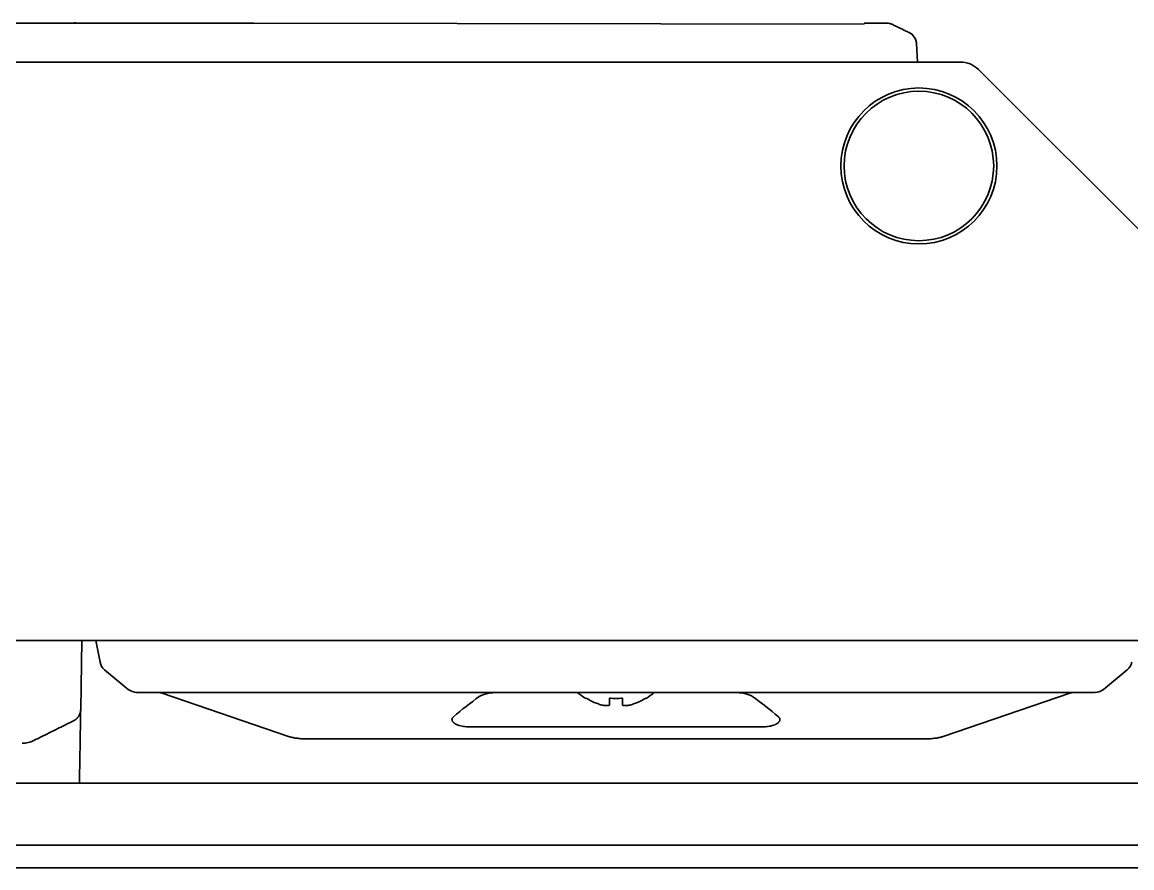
# Model space of a CAD drawing. Extents: x 53 to 4124, y 6244 to 10190.
# Drawn here: x 2324.3 to 2409.6, y 10058.4 to 10123.5 of the extents above; entities that cross this region are included whole.
import ezdxf

# ---------------------------------------------------------------- set-up
doc = ezdxf.new("R2010")
doc.units = 0
doc.header["$LTSCALE"] = 5
doc.layers.add('1', color=7, linetype='CONTINUOUS', true_color=0xffffff)
doc.layers.add('4', color=7, linetype='CONTINUOUS', true_color=0xffffff)

msp = doc.modelspace()

# ---------------------------------------------------------------- linework, layer by layer
at = {"layer": '1', "color": 7, "linetype": 'Continuous', "lineweight": 35}
for p, q in [((2327.543, 10123.393), (2334.864, 10123.393)), ((2328.358, 10123.393), (2328.358, 10123.457)), ((2342.128, 10123.393), (2389.062, 10123.292)), ((2393.087, 10121.806), (2393.161, 10120.393)), ((2267.776, 10120.393), (2396.447, 10120.393)), ((2397.861, 10119.807), (2411.616, 10106.052)), ((2411.861, 10075.893), (2275.982, 10075.893)), ((2328.903, 10075.893), (2328.813, 10070.579)), ((2330.303, 10074.209), (2329.975, 10075.893)), ((2330.648, 10073.628), (2332.476, 10072.122)), ((2407.475, 10072.122), (2409.302, 10073.628)), ((2335.975, 10071.893), (2333.112, 10071.893)), ((2335.019, 10071.853), (2335.081, 10071.826)), ((2335.081, 10071.826), (2344.803, 10068.501)), ((2403.975, 10071.893), (2335.975, 10071.893)), ((2367.675, 10071.415), (2367.675, 10071.448)), ((2372.275, 10071.448), (2372.275, 10071.415)), ((2395.147, 10068.501), (2404.869, 10071.826)), ((2406.839, 10071.893), (2403.975, 10071.893)), ((2404.869, 10071.826), (2404.931, 10071.853)), ((2381.374, 10069.25), (2358.577, 10069.25)), ((2346.147, 10068.315), (2393.803, 10068.315))]:
    msp.add_line(p, q, dxfattribs=at)
for radius in [6, 5.75]:
    msp.add_circle((2393.275, 10112.393), radius, dxfattribs=at)
for centre, radius, start, end in [((2396.447, 10118.393), 2, 45, 90), ((2331.284, 10074.4), 1, 191, 230.5), ((2408.666, 10074.4), 1, 309.5, 349), ((2333.112, 10072.893), 1, 230.5, 270), ((2406.839, 10072.893), 1, 270, 309.5), ((2370.174, 10075.513), 4.8, 228.95229, 238.41865), ((2369.975, 10075.195), 3.78, 262.39595, 269.99653), ((2369.975, 10075.195), 3.78, 270.00345, 277.60407), ((2369.776, 10075.513), 4.8, 301.58373, 311.04753)]:
    msp.add_arc(centre, radius, start, end, dxfattribs=at)
for centre, major_axis, ratio, start_param, end_param in [((2392.088, 10121.753), (-0.999, -0.052), 0.99998, 3.141593, 4.207329), ((2334.782, 10071.393), (0, 0.5), 1, 6.040779, 6.283564), ((2369.975, 10019.033), (0, -56.129), 0.531846, 3.501545, 3.573753), ((2369.975, 10019.033), (0, -56.129), 0.531846, 2.709432, 2.78164), ((2405.169, 10071.393), (0, -0.5), 1, 3.141214, 3.384)]:
    msp.add_ellipse(centre, major_axis=major_axis, ratio=ratio, start_param=start_param, end_param=end_param, dxfattribs=at)
for points, knots in [([(2323.508, 10123.393), (2323.603, 10123.393), (2323.697, 10123.393), (2323.884, 10123.393), (2323.978, 10123.393), (2324.119, 10123.393), (2324.165, 10123.393), (2324.258, 10123.393), (2324.305, 10123.393), (2324.443, 10123.393), (2324.535, 10123.393), (2324.718, 10123.393), (2324.808, 10123.393), (2324.988, 10123.393), (2325.078, 10123.393), (2325.344, 10123.393), (2325.519, 10123.393), (2325.778, 10123.393), (2325.864, 10123.393), (2325.991, 10123.393), (2326.033, 10123.393), (2326.117, 10123.393), (2326.159, 10123.393), (2326.365, 10123.393), (2326.524, 10123.393), (2326.756, 10123.393), (2326.832, 10123.393), (2326.981, 10123.393), (2327.055, 10123.393), (2327.199, 10123.393), (2327.27, 10123.393), (2327.409, 10123.393), (2327.477, 10123.393), (2327.543, 10123.393)], [0, 0, 0, 0, 0.0625, 0.0625, 0.125, 0.125, 0.15625, 0.15625, 0.1875, 0.1875, 0.25, 0.25, 0.3125, 0.3125, 0.375, 0.375, 0.5, 0.5, 0.5625, 0.5625, 0.59375, 0.59375, 0.625, 0.625, 0.75, 0.75, 0.8125, 0.8125, 0.875, 0.875, 0.9375, 0.9375, 1, 1, 1, 1]), ([(2334.864, 10123.393), (2334.983, 10123.393), (2335.106, 10123.393), (2335.357, 10123.393), (2335.485, 10123.393), (2335.681, 10123.393), (2335.747, 10123.393), (2335.881, 10123.393), (2335.948, 10123.393), (2336.151, 10123.393), (2336.288, 10123.393), (2336.707, 10123.393), (2336.994, 10123.393), (2337.583, 10123.393), (2337.886, 10123.393), (2338.352, 10123.393), (2338.51, 10123.393), (2338.709, 10123.393), (2338.749, 10123.393), (2338.829, 10123.393), (2338.949, 10123.393), (2339.392, 10123.393), (2339.799, 10123.393), (2340.291, 10123.393), (2340.455, 10123.393), (2340.786, 10123.393), (2340.952, 10123.393), (2341.286, 10123.393), (2341.453, 10123.393), (2341.789, 10123.393), (2341.958, 10123.393), (2342.128, 10123.393)], [0, 0, 0, 0, 0.0625, 0.0625, 0.125, 0.125, 0.15625, 0.15625, 0.1875, 0.1875, 0.25, 0.25, 0.375, 0.375, 0.5, 0.5, 0.5625, 0.5625, 0.578125, 0.578125, 0.59375, 0.625, 0.75, 0.75, 0.8125, 0.8125, 0.875, 0.875, 0.9375, 0.9375, 1, 1, 1, 1]), ([(2389.062, 10123.393), (2389.118, 10123.393), (2389.174, 10123.393), (2389.257, 10123.393), (2389.285, 10123.393), (2389.34, 10123.393), (2389.368, 10123.393), (2389.45, 10123.393), (2389.504, 10123.393), (2389.61, 10123.393), (2389.662, 10123.393), (2389.764, 10123.393), (2389.814, 10123.393), (2389.887, 10123.393), (2389.911, 10123.393), (2389.959, 10123.393), (2389.983, 10123.393), (2390.052, 10123.393), (2390.096, 10123.393), (2390.182, 10123.393), (2390.223, 10123.393), (2390.282, 10123.393), (2390.301, 10123.393), (2390.338, 10123.393), (2390.357, 10123.393), (2390.41, 10123.393), (2390.477, 10123.393), (2390.534, 10123.393), (2390.588, 10123.393), (2390.612, 10123.393), (2390.645, 10123.393), (2390.655, 10123.393), (2390.675, 10123.393), (2390.684, 10123.393), (2390.709, 10123.393), (2390.723, 10123.393), (2390.747, 10123.393), (2390.756, 10123.393), (2390.769, 10123.393), (2390.772, 10123.393), (2390.774, 10123.393)], [0, 0, 0, 0, 0.0625, 0.0625, 0.09375, 0.09375, 0.125, 0.125, 0.1875, 0.1875, 0.25, 0.25, 0.3125, 0.3125, 0.34375, 0.34375, 0.375, 0.375, 0.4375, 0.4375, 0.5, 0.5, 0.53125, 0.53125, 0.5625, 0.5625, 0.625, 0.6875, 0.6875, 0.75, 0.75, 0.78125, 0.78125, 0.8125, 0.8125, 0.875, 0.875, 0.9375, 0.9375, 1, 1, 1, 1]), ([(2390.774, 10123.393), (2390.849, 10123.393), (2390.924, 10123.385), (2391.072, 10123.351), (2391.143, 10123.325), (2391.211, 10123.292)], [0, 0, 0, 0, 0.5, 0.5, 1, 1, 1, 1]), ([(2392.526, 10122.653), (2392.606, 10122.614), (2392.68, 10122.564), (2392.814, 10122.447), (2392.873, 10122.38), (2392.971, 10122.232), (2393.01, 10122.151), (2393.066, 10121.982), (2393.082, 10121.894), (2393.087, 10121.806)], [0, 0, 0, 0, 0.25, 0.25, 0.5, 0.5, 0.75, 0.75, 1, 1, 1, 1]), ([(2335.019, 10071.853), (2334.969, 10071.864), (2334.927, 10071.874), (2334.891, 10071.881), (2334.889, 10071.882), (2334.887, 10071.882)], [0, 0, 0, 0, 0.940983, 0.940983, 1, 1, 1, 1]), ([(2361, 10071.893), (2360.869, 10071.893), (2360.738, 10071.888), (2360.541, 10071.873), (2360.476, 10071.866), (2360.345, 10071.85), (2360.28, 10071.841), (2360.149, 10071.818), (2360.084, 10071.805), (2359.953, 10071.773), (2359.889, 10071.756), (2359.762, 10071.715), (2359.699, 10071.691), (2359.608, 10071.65), (2359.578, 10071.635), (2359.518, 10071.602), (2359.489, 10071.584), (2359.461, 10071.564)], [0, 0, 0, 0, 0.25, 0.25, 0.375, 0.375, 0.5, 0.5, 0.625, 0.625, 0.75, 0.75, 0.875, 0.875, 0.9375, 0.9375, 1, 1, 1, 1]), ([(2367.675, 10071.448), (2367.878, 10071.324), (2368.088, 10071.216), (2368.413, 10071.078), (2368.523, 10071.036), (2368.746, 10070.961), (2368.86, 10070.927), (2368.975, 10070.897)], [0, 0, 0, 0, 0.5, 0.5, 0.75, 0.75, 1, 1, 1, 1]), ([(2369.475, 10070.897), (2369.475, 10070.927), (2369.475, 10070.96), (2369.475, 10071.036), (2369.475, 10071.078), (2369.475, 10071.17), (2369.475, 10071.22), (2369.475, 10071.301), (2369.475, 10071.329), (2369.475, 10071.387), (2369.475, 10071.417), (2369.475, 10071.448)], [0, 0, 0, 0, 0.25, 0.25, 0.5, 0.5, 0.75, 0.75, 0.875, 0.875, 1, 1, 1, 1]), ([(2370.475, 10071.448), (2370.475, 10071.324), (2370.475, 10071.216), (2370.475, 10071.078), (2370.475, 10071.036), (2370.475, 10070.961), (2370.475, 10070.927), (2370.475, 10070.897)], [0, 0, 0, 0, 0.5, 0.5, 0.75, 0.75, 1, 1, 1, 1]), ([(2370.975, 10070.897), (2371.09, 10070.927), (2371.203, 10070.96), (2371.427, 10071.036), (2371.537, 10071.078), (2371.754, 10071.17), (2371.86, 10071.22), (2372.018, 10071.301), (2372.07, 10071.329), (2372.174, 10071.387), (2372.225, 10071.417), (2372.275, 10071.448)], [0, 0, 0, 0, 0.25, 0.25, 0.5, 0.5, 0.75, 0.75, 0.875, 0.875, 1, 1, 1, 1]), ([(2380.49, 10071.564), (2380.476, 10071.574), (2380.462, 10071.584), (2380.433, 10071.602), (2380.418, 10071.61), (2380.374, 10071.635), (2380.343, 10071.65), (2380.252, 10071.691), (2380.19, 10071.714), (2380.063, 10071.755), (2379.998, 10071.773), (2379.869, 10071.804), (2379.804, 10071.817), (2379.674, 10071.84), (2379.609, 10071.85), (2379.478, 10071.866), (2379.412, 10071.873), (2379.215, 10071.888), (2379.083, 10071.893), (2378.95, 10071.893)], [0, 0, 0, 0, 0.03125, 0.03125, 0.0625, 0.0625, 0.125, 0.125, 0.25, 0.25, 0.375, 0.375, 0.5, 0.5, 0.625, 0.625, 0.75, 0.75, 1, 1, 1, 1]), ([(2405.064, 10071.882), (2405.062, 10071.882), (2405.06, 10071.881), (2405.024, 10071.874), (2404.981, 10071.864), (2404.931, 10071.853)], [0, 0, 0, 0, 0.0591, 0.0591, 1, 1, 1, 1]), ([(2328.257, 10069.7), (2328.339, 10069.741), (2328.415, 10069.792), (2328.55, 10069.914), (2328.609, 10069.985), (2328.707, 10070.139), (2328.745, 10070.223), (2328.797, 10070.397), (2328.811, 10070.488), (2328.813, 10070.579)], [0, 0, 0, 0, 0.25, 0.25, 0.5, 0.5, 0.75, 0.75, 1, 1, 1, 1]), ([(2328.813, 10070.579), (2328.813, 10070.579), (2328.813, 10070.575), (2328.813, 10070.561), (2328.812, 10070.55), (2328.812, 10070.523), (2328.812, 10070.506), (2328.811, 10070.466), (2328.811, 10070.443), (2328.809, 10070.362), (2328.808, 10070.294), (2328.806, 10070.193), (2328.806, 10070.171), (2328.805, 10070.127), (2328.805, 10070.105), (2328.804, 10070.034), (2328.803, 10069.984), (2328.8, 10069.825), (2328.796, 10069.588), (2328.791, 10069.303), (2328.787, 10069.071), (2328.786, 10068.99), (2328.784, 10068.886), (2328.784, 10068.865), (2328.783, 10068.823), (2328.782, 10068.759), (2328.781, 10068.693), (2328.777, 10068.472), (2328.774, 10068.286), (2328.767, 10067.894), (2328.764, 10067.689), (2328.756, 10067.26), (2328.752, 10067.036), (2328.747, 10066.745), (2328.746, 10066.686), (2328.744, 10066.567), (2328.743, 10066.508), (2328.74, 10066.328), (2328.738, 10066.207), (2328.732, 10065.84), (2328.728, 10065.589), (2328.721, 10065.195), (2328.719, 10065.055), (2328.716, 10064.914)], [0, 0, 0, 0, 0.039176, 0.039176, 0.079084, 0.079084, 0.118991, 0.118991, 0.158898, 0.158898, 0.238712, 0.238712, 0.258666, 0.258666, 0.278619, 0.278619, 0.318526, 0.318526, 0.39834, 0.478155, 0.478155, 0.518062, 0.518062, 0.528039, 0.528039, 0.538015, 0.557969, 0.557969, 0.637783, 0.637783, 0.717597, 0.717597, 0.797412, 0.797412, 0.817365, 0.817365, 0.837319, 0.837319, 0.877226, 0.877226, 0.95704, 0.95704, 1, 1, 1, 1]), ([(2358.577, 10069.25), (2358.506, 10069.25), (2358.366, 10069.256), (2358.228, 10069.274), (2358.091, 10069.298), (2358.023, 10069.313), (2357.923, 10069.342), (2357.889, 10069.352), (2357.839, 10069.37), (2357.823, 10069.376), (2357.79, 10069.388), (2357.774, 10069.395), (2357.726, 10069.415), (2357.694, 10069.43), (2357.633, 10069.463), (2357.603, 10069.48), (2357.56, 10069.509), (2357.546, 10069.52), (2357.519, 10069.541), (2357.505, 10069.552), (2357.48, 10069.575), (2357.468, 10069.587), (2357.445, 10069.613), (2357.434, 10069.626), (2357.414, 10069.654), (2357.405, 10069.668), (2357.393, 10069.691), (2357.39, 10069.698), (2357.383, 10069.714), (2357.381, 10069.722), (2357.373, 10069.746), (2357.37, 10069.762), (2357.367, 10069.787), (2357.367, 10069.796), (2357.367, 10069.813), (2357.368, 10069.821), (2357.372, 10069.846), (2357.376, 10069.862), (2357.385, 10069.886), (2357.388, 10069.894), (2357.396, 10069.909), (2357.4, 10069.916), (2357.413, 10069.938), (2357.424, 10069.952), (2357.447, 10069.978), (2357.459, 10069.99), (2357.472, 10070.001)], [0, 0, 0, 0, 0.125, 0.25, 0.25, 0.375, 0.375, 0.4375, 0.4375, 0.46875, 0.46875, 0.5, 0.5, 0.5625, 0.5625, 0.625, 0.625, 0.65625, 0.65625, 0.6875, 0.6875, 0.71875, 0.71875, 0.75, 0.75, 0.78125, 0.78125, 0.796875, 0.796875, 0.8125, 0.8125, 0.84375, 0.84375, 0.859375, 0.859375, 0.875, 0.875, 0.90625, 0.90625, 0.921875, 0.921875, 0.9375, 0.9375, 0.96875, 0.96875, 1, 1, 1, 1]), ([(2382.478, 10070.001), (2382.491, 10069.99), (2382.504, 10069.978), (2382.521, 10069.958), (2382.526, 10069.952), (2382.536, 10069.938), (2382.541, 10069.931), (2382.555, 10069.91), (2382.562, 10069.895), (2382.571, 10069.871), (2382.574, 10069.863), (2382.578, 10069.847), (2382.58, 10069.839), (2382.583, 10069.814), (2382.584, 10069.797), (2382.581, 10069.764), (2382.578, 10069.747), (2382.568, 10069.715), (2382.562, 10069.7), (2382.546, 10069.67), (2382.537, 10069.655), (2382.518, 10069.627), (2382.507, 10069.614), (2382.484, 10069.589), (2382.472, 10069.577), (2382.434, 10069.542), (2382.407, 10069.521), (2382.35, 10069.482), (2382.32, 10069.464), (2382.274, 10069.44), (2382.258, 10069.432), (2382.227, 10069.417), (2382.211, 10069.409), (2382.131, 10069.375), (2382.065, 10069.353), (2381.965, 10069.324), (2381.931, 10069.315), (2381.863, 10069.3), (2381.828, 10069.293), (2381.724, 10069.274), (2381.655, 10069.265), (2381.515, 10069.253), (2381.444, 10069.25), (2381.374, 10069.25)], [0, 0, 0, 0, 0.03125, 0.03125, 0.046875, 0.046875, 0.0625, 0.0625, 0.09375, 0.09375, 0.109375, 0.109375, 0.125, 0.125, 0.15625, 0.15625, 0.1875, 0.1875, 0.21875, 0.21875, 0.25, 0.25, 0.28125, 0.28125, 0.3125, 0.3125, 0.375, 0.375, 0.4375, 0.4375, 0.46875, 0.46875, 0.5, 0.5, 0.625, 0.625, 0.6875, 0.6875, 0.75, 0.75, 0.875, 0.875, 1, 1, 1, 1]), ([(2325.202, 10068.186), (2325.065, 10068.118), (2324.919, 10068.066), (2324.621, 10067.996), (2324.467, 10067.978), (2324.314, 10067.978)], [0, 0, 0, 0, 0.5, 0.5, 1, 1, 1, 1]), ([(2344.803, 10068.501), (2344.886, 10068.474), (2345.069, 10068.422), (2345.394, 10068.363), (2345.763, 10068.325), (2346.017, 10068.315), (2346.147, 10068.315)], [0, 0, 0, 0, 0.226752, 0.472448, 0.732949, 1, 1, 1, 1]), ([(2393.803, 10068.315), (2393.934, 10068.315), (2394.187, 10068.325), (2394.556, 10068.363), (2394.881, 10068.422), (2395.065, 10068.474), (2395.147, 10068.501)], [0, 0, 0, 0, 0.267051, 0.527552, 0.773248, 1, 1, 1, 1])]:
    msp.add_open_spline(points, degree=3, knots=knots, dxfattribs=at)
for points, degree in [([(2391.211, 10123.292), (2392.526, 10122.653)], 1), ([(2368.975, 10070.897), (2369.016, 10070.892), (2369.097, 10070.884), (2369.224, 10070.88), (2369.35, 10070.884), (2369.434, 10070.892), (2369.475, 10070.897)], 3), ([(2370.475, 10070.897), (2370.517, 10070.892), (2370.601, 10070.884), (2370.728, 10070.88), (2370.855, 10070.884), (2370.935, 10070.892), (2370.975, 10070.897)], 3), ([(2328.257, 10069.7), (2325.202, 10068.186)], 1)]:
    msp.add_open_spline(points, degree=degree, dxfattribs=at)
at = {"layer": '4', "color": 7, "linetype": 'Continuous', "lineweight": 35}
for p, q in [((2555.119, 10064.904), (2287.025, 10064.904)), ((2287.01, 10060.143), (2891.541, 10060.143)), ((2285.043, 10058.393), (2893.507, 10058.393))]:
    msp.add_line(p, q, dxfattribs=at)

doc.saveas('drawing.dxf')
